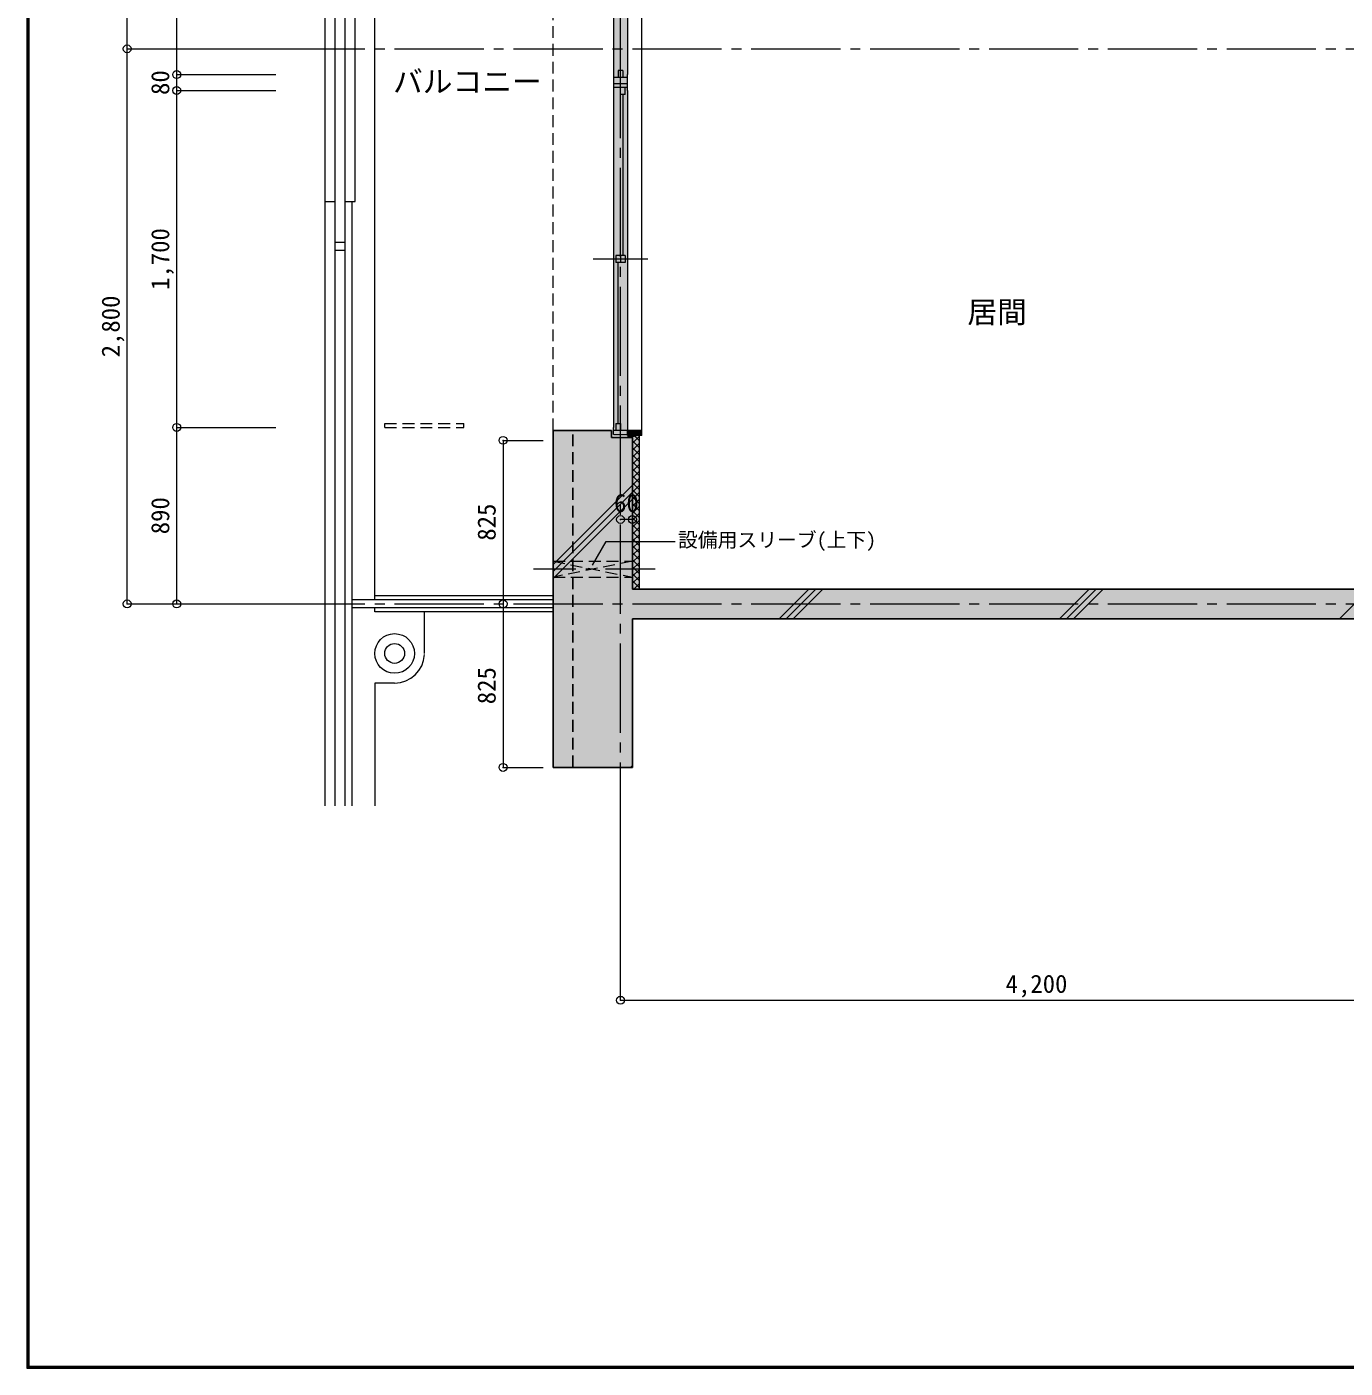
# Model space of a CAD drawing. Units: millimetres at full size, sheet at 1:50. Extents: x -9674 to 9699, y -6794 to 6791.
# Drawn here: x -9674 to -3020, y -6794 to -27 of the extents above; entities that cross this region are included whole.
import ezdxf
from ezdxf.enums import TextEntityAlignment as Align

# ---------------------------------------------------------------- set-up
doc = ezdxf.new("R2010")
doc.units = ezdxf.units.MM
doc.header["$LTSCALE"] = 50
doc.header["$PDMODE"] = 32
doc.header["$PDSIZE"] = 40
for name, pattern in [('CHAIN1', [8, 5, -1, 1, -1]), ('CHAIN2', [12, 9, -1, 1, -1]), ('DASHED1', [1.8, 1.2, -0.6])]:
    doc.linetypes.add(name, pattern=pattern)
for name, color, linetype, lineweight in [('0-0_図面枠', 7, 'Continuous', 9), ('1-0_芯', 7, 'CHAIN2', 9), ('1-1_躯体', 2, 'Continuous', 25), ('1-3_建具', 3, 'Continuous', 18), ('1-6_ﾊﾞﾙｺﾆｰ・階段', 4, 'Continuous', 9), ('1-7_その他', 7, 'DASHED1', 9), ('1-8_ハッチ', 4, 'Continuous', 9), ('1-A_文字', 7, 'Continuous', 9), ('1-B_寸法', 7, 'Continuous', 9), ('1-C_梁', 7, 'DASHED1', 9)]:
    doc.layers.add(name, color=color, linetype=linetype, lineweight=lineweight)
for name, color, linetype in [('4-0', 1, 'Continuous'), ('4-1', 2, 'Continuous'), ('4-F', 4, 'Continuous')]:
    doc.layers.add(name, color=color, linetype=linetype)
doc.styles.add('ＭＳ ゴシック', font='')
doc.styles.get('ＭＳ ゴシック').set_extended_font_data('MS Gothic')

msp = doc.modelspace()

# ---------------------------------------------------------------- linework, layer by layer
at = {"layer": '0-0_図面枠'}
for p, q in [((-9673.92, 6791.43), (-9673.92, -6793.93)), ((-9672.16, 6789.66), (-9672.16, -6792.16)), ((-9670.4, 6787.9), (-9670.4, -6790.4)), ((-9668.64, -6788.64), (-9668.64, 6786.14)), ((-9666.87, 6784.38), (-9666.87, -6786.88)), ((-9665.11, 6782.61), (-9665.11, -6785.11)), ((-9663.35, 6780.85), (-9663.35, -6783.35)), ((-9673.92, -6793.93), (9698.92, -6793.93)), ((-9672.16, -6792.16), (9697.16, -6792.16)), ((-9670.4, -6790.4), (9695.4, -6790.4)), ((9693.64, -6788.64), (-9668.64, -6788.64)), ((-9666.87, -6786.88), (9691.87, -6786.88)), ((-9665.11, -6785.11), (9690.11, -6785.11)), ((-9663.35, -6783.35), (9688.35, -6783.35))]:
    msp.add_line(p, q, dxfattribs=at)
at = {"layer": '1-0_芯'}
for p, q in [((-6677.5, -4188.13), (-6677.5, 4241.87)), ((-8417.5, -138.13), (2822.5, -138.13)), ((-8417.5, -2938.13), (8192.5, -2938.13))]:
    msp.add_line(p, q, dxfattribs=at)
at = {"layer": '1-1_躯体'}
for p, q in [((-7017.5, -2063.13), (-6722.5, -2063.13)), ((-7017.5, -3763.13), (-7017.5, -2063.13)), ((-6722.5, -2098.13), (-6722.5, -2063.13)), ((-6617.5, -2098.13), (-6722.5, -2098.13)), ((-6617.5, -2863.13), (-6617.5, -2098.13)), ((6082.5, -2863.13), (-6617.5, -2863.13)), ((6082.5, -3013.13), (-6617.5, -3013.13))]:
    msp.add_line(p, q, dxfattribs=at)
at = {"layer": '1-1_躯体', "linetype": 'DASHED1'}
msp.add_line((-6917.5, -3763.13), (-6917.5, -2063.13), dxfattribs=at)
at = {"layer": '1-1_躯体'}
msp.add_lwpolyline([(-7017.5, -3763.13), (-6617.5, -3763.13), (-6617.5, -3013.13)], dxfattribs=at)
at = {"layer": '1-3_建具', "color": 7, "lineweight": 9}
for p, q in [((-6570.5, -2063.13), (-6570.5, 2366.87)), ((-6712.5, 571.87), (-6712.5, -268.13)), ((-6642.5, 571.87), (-6642.5, -268.13)), ((-6712.5, -268.13), (-6712.5, -348.13)), ((-6642.5, -348.13), (-6642.5, -268.13)), ((-6642.5, -283.13), (-6712.5, -283.13)), ((-6712.5, -313.13), (-6642.5, -313.13)), ((-6642.5, -333.13), (-6712.5, -333.13)), ((-6712.5, -348.13), (-6712.5, -2048.13)), ((-6642.5, -348.13), (-6642.5, -2048.13)), ((-6815.98, -1198.13), (-6539.02, -1198.13)), ((-6712.5, -2083.13), (-6712.5, -2048.13)), ((-6642.5, -2063.13), (-6712.5, -2063.13)), ((-6712.5, -2083.13), (-6642.5, -2083.13)), ((-6642.5, -2048.13), (-6642.5, -2063.13))]:
    msp.add_line(p, q, dxfattribs=at)
at = {"layer": '1-3_建具'}
for p, q in [((-6677.5, -248.13), (-6677.5, 551.87)), ((-6665.5, -248.13), (-6689.5, -248.13)), ((-6689.5, -248.13), (-6689.5, -283.13)), ((-6665.5, -248.13), (-6665.5, -283.13)), ((-6677.5, -368.13), (-6677.5, -333.13)), ((-6653.5, -368.13), (-6653.5, -333.13)), ((-6653.5, -368.13), (-6677.5, -368.13)), ((-6665.5, -368.13), (-6665.5, -1180.63)), ((-6653.5, -1180.63), (-6701.5, -1180.63)), ((-6701.5, -1180.63), (-6701.5, -1215.63)), ((-6689.5, -2028.13), (-6689.5, -1215.63)), ((-6677.5, -1180.63), (-6677.5, -1215.63)), ((-6701.5, -2028.13), (-6701.5, -2063.13)), ((-6642.5, -2088.13), (-6642.5, -2063.13)), ((-6570.5, -2088.13), (-6642.5, -2088.13))]:
    msp.add_line(p, q, dxfattribs=at)
for points in [[(-6653.5, -1180.63), (-6653.5, -1215.63), (-6701.5, -1215.63)], [(-6701.5, -2028.13), (-6677.5, -2028.13), (-6677.5, -2063.13)], [(-6570.5, -2088.13), (-6570.5, -2063.13), (-6642.5, -2063.13)]]:
    msp.add_lwpolyline(points, dxfattribs=at)
at = {"layer": '1-6_ﾊﾞﾙｺﾆｰ・階段', "color": 7}
for p, q in [((-8167.5, -3956.85), (-8167.5, 2865.87)), ((-8117.5, -3956.85), (-8117.5, 2850.76)), ((-8067.5, -3956.85), (-8067.5, 2835.66)), ((-8167.5, -908.13), (-8117.5, -908.13)), ((-8067.5, -908.13), (-8017.5, -908.13)), ((-8032.5, -3956.85), (-8032.5, -908.13)), ((-8117.5, -1113.13), (-8067.5, -1113.13)), ((-8117.5, -1153.13), (-8067.5, -1153.13)), ((-7017.5, -2918.13), (-8032.5, -2918.13)), ((-7017.5, -2958.13), (-8032.5, -2958.13))]:
    msp.add_line(p, q, dxfattribs=at)
at = {"layer": '1-6_ﾊﾞﾙｺﾆｰ・階段'}
for p, q in [((-7917.5, -2918.13), (-7917.5, 2791.87)), ((-7017.5, -2898.13), (-7917.5, -2898.13)), ((-7917.5, -2978.13), (-7917.5, -2958.13)), ((-7017.5, -2978.13), (-7917.5, -2978.13)), ((-7667.5, -3188.13), (-7667.5, -2978.13)), ((-7817.5, -3338.13), (-7917.5, -3338.13)), ((-7917.5, -3338.13), (-7917.5, -3956.85))]:
    msp.add_line(p, q, dxfattribs=at)
at = {"layer": '1-6_ﾊﾞﾙｺﾆｰ・階段', "color": 7}
msp.add_lwpolyline([(-8017.5, -908.13), (-8017.5, 2820.55), (-7837.1, 3091.87)], dxfattribs=at)
at = {"layer": '1-6_ﾊﾞﾙｺﾆｰ・階段'}
msp.add_circle((-7817.5, -3188.13), 100, dxfattribs=at)
at = {"layer": '1-6_ﾊﾞﾙｺﾆｰ・階段', "color": 7}
msp.add_circle((-7817.5, -3188.13), 50, dxfattribs=at)
at = {"layer": '1-6_ﾊﾞﾙｺﾆｰ・階段'}
msp.add_arc((-7817.5, -3188.13), 150, 270, 357.77329, dxfattribs=at)
at = {"layer": '1-7_その他'}
for p, q in [((-7867.5, -2028.13), (-7467.5, -2028.13)), ((-7867.5, -2048.13), (-7867.5, -2028.13)), ((-7017.5, -2723.13), (-6617.5, -2723.13)), ((-7017.5, -2723.13), (-6617.5, -2803.13)), ((-6617.5, -2723.13), (-7017.5, -2803.13)), ((-7017.5, -2803.13), (-6617.5, -2803.13))]:
    msp.add_line(p, q, dxfattribs=at)
at = {"layer": '1-7_その他', "linetype": 'CHAIN1'}
msp.add_line((-6502.5, -2763.13), (-7117.5, -2763.13), dxfattribs=at)
at = {"layer": '1-7_その他'}
msp.add_lwpolyline([(-7867.5, -2048.13), (-7467.5, -2048.13), (-7467.5, -2028.13)], dxfattribs=at)
at = {"layer": '1-8_ハッチ'}
for p, q in [((-6617.5, -2092.02), (-6613.61, -2088.13)), ((-6617.5, -2127.37), (-6582.5, -2092.37)), ((-6609.28, -2088.13), (-6582.5, -2114.91)), ((-6582.5, -2863.13), (-6582.5, -2088.13)), ((-6617.5, -2115.27), (-6582.5, -2150.27)), ((-6617.5, -2162.73), (-6582.5, -2127.73)), ((-6617.5, -2150.62), (-6582.5, -2185.62)), ((-6617.5, -2198.08), (-6582.5, -2163.08)), ((-6617.5, -2185.98), (-6582.5, -2220.98)), ((-6617.5, -2233.44), (-6582.5, -2198.44)), ((-6617.5, -2221.33), (-6582.5, -2256.33)), ((-6617.5, -2268.79), (-6582.5, -2233.79)), ((-6617.5, -2256.69), (-6582.5, -2291.69)), ((-6617.5, -2304.15), (-6582.5, -2269.15)), ((-6617.5, -2292.05), (-6582.5, -2327.05)), ((-7017.5, -2739.5), (-6617.5, -2339.5)), ((-6617.5, -2339.5), (-6582.5, -2304.5)), ((-6617.5, -2327.4), (-6582.5, -2362.4)), ((-6617.5, -2374.86), (-6582.5, -2339.86)), ((-6617.5, -2362.76), (-6582.5, -2397.76)), ((-7017.5, -2774.86), (-6617.5, -2374.86)), ((-7017.5, -2810.21), (-6617.5, -2410.21)), ((-6617.5, -2410.21), (-6582.5, -2375.21)), ((-6617.5, -2398.11), (-6582.5, -2433.11)), ((-6617.5, -2445.57), (-6582.5, -2410.57)), ((-6617.5, -2433.47), (-6582.5, -2468.47)), ((-6617.5, -2480.93), (-6582.5, -2445.93)), ((-6617.5, -2468.82), (-6582.5, -2503.82)), ((-6617.5, -2516.28), (-6582.5, -2481.28)), ((-6617.5, -2504.18), (-6582.5, -2539.18)), ((-6617.5, -2551.64), (-6582.5, -2516.64)), ((-6617.5, -2539.53), (-6582.5, -2574.53)), ((-6617.5, -2586.99), (-6582.5, -2551.99)), ((-6617.5, -2574.89), (-6582.5, -2609.89)), ((-6617.5, -2622.35), (-6582.5, -2587.35)), ((-6617.5, -2610.24), (-6582.5, -2645.24)), ((-6617.5, -2657.7), (-6582.5, -2622.7)), ((-6617.5, -2645.6), (-6582.5, -2680.6)), ((-6617.5, -2693.06), (-6582.5, -2658.06)), ((-6617.5, -2680.95), (-6582.5, -2715.95)), ((-6617.5, -2728.41), (-6582.5, -2693.41)), ((-6617.5, -2716.31), (-6582.5, -2751.31)), ((-6617.5, -2763.77), (-6582.5, -2728.77)), ((-6617.5, -2751.66), (-6582.5, -2786.66)), ((-6617.5, -2799.12), (-6582.5, -2764.12)), ((-6617.5, -2787.02), (-6582.5, -2822.02)), ((-6617.5, -2834.48), (-6582.5, -2799.48)), ((-6617.5, -2822.38), (-6582.5, -2857.38)), ((-6610.8, -2863.13), (-6582.5, -2834.83)), ((-6617.5, -2857.73), (-6612.1, -2863.13)), ((-5876.91, -3013.13), (-5726.91, -2863.13)), ((-5841.56, -3013.13), (-5691.56, -2863.13)), ((-5806.2, -3013.13), (-5656.2, -2863.13)), ((-4462.7, -3013.13), (-4312.7, -2863.13)), ((-4427.34, -3013.13), (-4277.34, -2863.13)), ((-4391.99, -3013.13), (-4241.99, -2863.13)), ((-3048.49, -3013.13), (-2898.49, -2863.13)), ((-6626.91, -3763.13), (-6617.5, -3753.72))]:
    msp.add_line(p, q, dxfattribs=at)
at = {"layer": '1-A_文字'}
msp.add_lwpolyline([(-6818.5, -2743.62), (-6749.36, -2623.88), (-6401.53, -2623.88)], dxfattribs=at)
at = {"layer": '1-B_寸法'}
for p, q in [((-9167.5, -138.13), (-9167.5, 771.87)), ((-8917.5, -268.13), (-8917.5, 571.87)), ((-9167.5, -2938.13), (-9167.5, -138.13)), ((-9167.5, -138.13), (-8417.5, -138.13)), ((-8917.5, -268.13), (-8417.5, -268.13)), ((-8917.5, -348.13), (-8917.5, -268.13)), ((-8917.5, -348.13), (-8417.5, -348.13)), ((-8917.5, -2048.13), (-8917.5, -348.13)), ((-8917.5, -2048.13), (-8417.5, -2048.13)), ((-8917.5, -2938.13), (-8917.5, -2048.13)), ((-7270.26, -2113.13), (-7067.5, -2113.13)), ((-7270.26, -2113.13), (-7270.26, -2938.13)), ((-6617.5, -2512.48), (-6677.5, -2512.48)), ((-9167.5, -2938.13), (-8417.5, -2938.13)), ((-7270.26, -2938.13), (-7270.26, -3763.13)), ((-7270.26, -3763.13), (-7067.5, -3763.13)), ((-6677.5, -4938.13), (-6677.5, -4188.13)), ((-6677.5, -4938.13), (-2477.5, -4938.13))]:
    msp.add_line(p, q, dxfattribs=at)
at = {"layer": '1-B_寸法', "color": 3}
for p in [(-9167.5, -138.13), (-8917.5, -268.13), (-8917.5, -348.13), (-8917.5, -2048.13), (-7270.26, -2113.13), (-6677.5, -2512.48), (-6617.5, -2512.48), (-9167.5, -2938.13), (-8917.5, -2938.13), (-7270.26, -2938.13), (-7270.26, -3763.13), (-6677.5, -4938.13)]:
    msp.add_point(p, dxfattribs=at)
at = {"layer": '1-C_梁'}
msp.add_line((-7017.5, -2063.13), (-7017.5, 2366.87), dxfattribs=at)
at = {"layer": '4-0'}
for points in [[(-7017.5, -3763.13), (-6722.5, -2098.13), (-6722.5, -2063.13)], [(-7017.5, -3763.13), (-6722.5, -2063.13), (-7017.5, -2063.13)], [(-7017.5, -3763.13), (-6617.5, -3763.13), (-6617.5, -2098.13)], [(-7017.5, -3763.13), (-6617.5, -2098.13), (-6722.5, -2098.13)], [(-6617.5, -2863.13), (-6617.5, -3013.13), (6081.77, -2863.13), (6082.5, -3013.13)]]:
    msp.add_solid(points, dxfattribs=at)
at = {"layer": '4-1'}
msp.add_solid([(-6712.5, 2386.87), (-6642.5, 2386.87), (-6712.5, -2083.13), (-6642.5, -2083.13)], dxfattribs=at)
at = {"layer": '4-F'}
for points in [[(-6570.5, -2063.13), (-6642.5, -2063.13), (-6642.37, -2098.02)], [(-6570.5, -2063.13), (-6642.37, -2098.02), (-6617.5, -2098.13)], [(-6570.5, -2063.13), (-6617.5, -2098.13), (-6582.5, -2088.13)], [(-6582.5, -2088.13), (-6617.5, -2098.13), (-6582.5, -2863.13), (-6617.5, -2863.13)], [(-6570.5, -2063.13), (-6582.5, -2088.13), (-6570.5, -2088.13)]]:
    msp.add_solid(points, dxfattribs=at)

# ---------------------------------------------------------------- texts
at = {"layer": '1-A_文字', "style": 'ＭＳ ゴシック'}
for s, height, p in [('バルコニー', 110, (-7825.69, -391.04)), ('居間', 110, (-4926.59, -1553.63)), ('設備用スリーブ(上下)', 73.31, (-6387.42, -2673.81))]:
    msp.add_text(s, height=height, dxfattribs=at).set_placement(p, align=Align.BOTTOM_LEFT)
at = {"layer": '1-B_寸法', "style": 'ＭＳ ゴシック'}
for s, p in [('80', (-8927.5, -370.63)), ('1,700', (-8927.5, -1354.38)), ('2,800', (-9177.5, -1694.38)), ('890', (-8927.5, -2586.88)), ('825', (-7280.26, -2619.38)), ('825', (-7280.26, -3444.38))]:
    msp.add_text(s, height=91.64, rotation=90, dxfattribs=at).set_placement(p, align=Align.BOTTOM_LEFT)
for s, p in [('60', (-6710, -2502.48)), ('4,200', (-4733.75, -4928.13))]:
    msp.add_text(s, height=91.64, dxfattribs=at).set_placement(p, align=Align.BOTTOM_LEFT)

doc.saveas('drawing.dxf')
